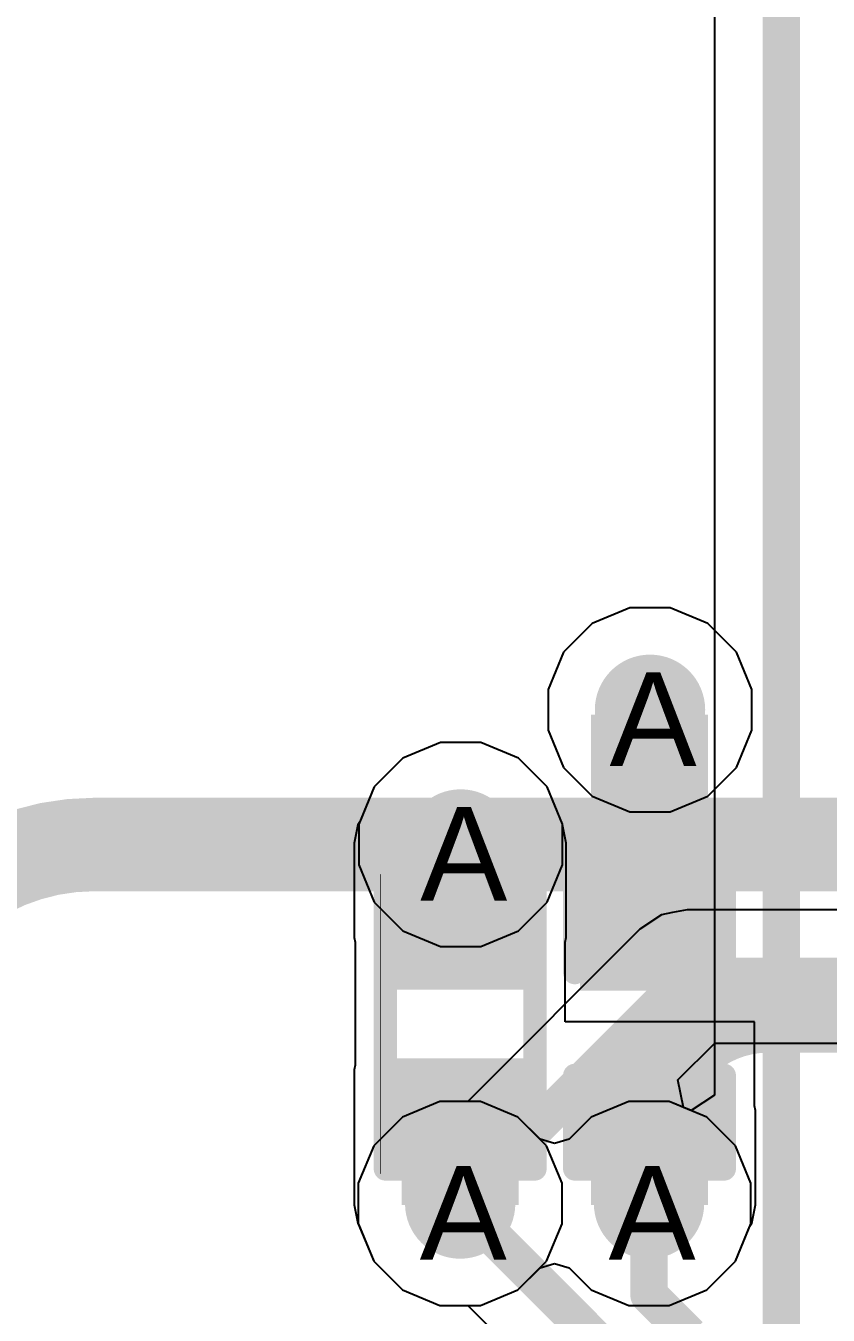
# Model space of a CAD drawing. Header units: inches. Extents: x 0 to 208, y 0 to 213.
# Drawn here: x 3.1397 to 3.3115, y 0.8495 to 1.1254 of the extents above; entities that cross this region are included whole.
import ezdxf

# ---------------------------------------------------------------- set-up
doc = ezdxf.new("R2010")
doc.units = ezdxf.units.IN
doc.header["$MEASUREMENT"] = 0
for name, color, linetype in [('Bottom Layer', 5, 'Continuous'), ('Bottom Overlay', 54, 'Continuous'), ('Bottom Paste', 16, 'Continuous'), ('Bottom Solder', 6, 'Continuous'), ('Drill Drawing', 1, 'Continuous'), ('L2_GND1', 16, 'Continuous'), ('L3_SIG1', 76, 'Continuous'), ('L4_PWR', 90, 'Continuous'), ('L5_GND2', 156, 'Continuous'), ('L6_SIG2', 130, 'Continuous'), ('L7_GND3', 216, 'Continuous'), ('Top Layer', 1, 'Continuous'), ('Via Holes', 16, 'Continuous')]:
    doc.layers.add(name, color=color, linetype=linetype)
doc.styles.add('Arial', font='', dxfattribs={"height": 0.2})
doc.styles.get('Arial').set_extended_font_data('Arial')

# ---------------------------------------------------------------- blocks, each defined once
blk = doc.blocks.new('R___0402_B_373')
at = {"layer": 'Bottom Layer'}
for points in [[(-0.0095, 0.0125), (-0.0095, -0.0125), (-0.0275, -0.0125), (-0.0275, 0.0125)], [(0.0275, 0.0125), (0.0275, -0.0125), (0.0095, -0.0125), (0.0095, 0.0125)]]:
    blk.add_hatch(color=5, dxfattribs=at).paths.add_polyline_path(points)
at = {"layer": 'Bottom Paste'}
for points in [[(-0.0095, 0.0125), (-0.0095, -0.0125), (-0.0275, -0.0125), (-0.0275, 0.0125)], [(0.0275, 0.0125), (0.0275, -0.0125), (0.0095, -0.0125), (0.0095, 0.0125)]]:
    blk.add_hatch(color=16, dxfattribs=at).paths.add_polyline_path(points)
at = {"layer": 'Bottom Solder'}
for points in [[(-0.00733, 0.01466), (-0.00733, -0.01467), (-0.02966, -0.01467), (-0.02966, 0.01466)], [(0.02967, 0.01466), (0.02967, -0.01467), (0.00734, -0.01467), (0.00734, 0.01466)]]:
    blk.add_hatch(color=6, dxfattribs=at).paths.add_polyline_path(points)
at = {"layer": 'Bottom Overlay'}
for points in [[(-0.031, 0.016, 0.005, 0.005, 0), (-0.031, -0.016, 0.005, 0.005, 0)], [(-0.031, 0.016, 0.005, 0.005, 0), (0.031, 0.016, 0.005, 0.005, 0)], [(-0.032, 0.017, 0.000127, 0.000127, 0), (0.032, 0.017, 0.000127, 0.000127, 0)], [(0.031, 0.016, 0.005, 0.005, 0), (0.031, -0.016, 0.005, 0.005, 0)], [(-0.031, -0.016, 0.005, 0.005, 0), (0.031, -0.016, 0.005, 0.005, 0)]]:
    blk.add_lwpolyline(points, format="xyseb", dxfattribs=at)
for points in [[(-0.03225, 0.016, 0.0025, 0.0025, 1), (-0.02975, 0.016, 0.0025, 0.0025, 1)], [(-0.03225, 0.016, 0.0025, 0.0025, 1), (-0.02975, 0.016, 0.0025, 0.0025, 1)], [(-0.03203, 0.017, 0.0000635, 0.0000635, 1), (-0.03197, 0.017, 0.0000635, 0.0000635, 1)], [(0.02975, 0.016, 0.0025, 0.0025, 1), (0.03225, 0.016, 0.0025, 0.0025, 1)], [(0.02975, 0.016, 0.0025, 0.0025, 1), (0.03225, 0.016, 0.0025, 0.0025, 1)], [(0.03197, 0.017, 0.0000635, 0.0000635, 1), (0.03203, 0.017, 0.0000635, 0.0000635, 1)], [(-0.03225, -0.016, 0.0025, 0.0025, 1), (-0.02975, -0.016, 0.0025, 0.0025, 1)], [(-0.03225, -0.016, 0.0025, 0.0025, 1), (-0.02975, -0.016, 0.0025, 0.0025, 1)], [(0.02975, -0.016, 0.0025, 0.0025, 1), (0.03225, -0.016, 0.0025, 0.0025, 1)], [(0.02975, -0.016, 0.0025, 0.0025, 1), (0.03225, -0.016, 0.0025, 0.0025, 1)]]:
    blk.add_lwpolyline(points, format="xyseb", close=True, dxfattribs=at)
blk = doc.blocks.new('C___0402_B_386')
at = {"layer": 'Bottom Layer'}
for points in [[(-0.0095, 0.0125), (-0.0095, -0.0125), (-0.0275, -0.0125), (-0.0275, 0.0125)], [(0.0275, 0.0125), (0.0275, -0.0125), (0.0095, -0.0125), (0.0095, 0.0125)]]:
    blk.add_hatch(color=5, dxfattribs=at).paths.add_polyline_path(points)
at = {"layer": 'Bottom Paste'}
for points in [[(-0.0095, 0.0125), (-0.0095, -0.0125), (-0.0275, -0.0125), (-0.0275, 0.0125)], [(0.0275, 0.0125), (0.0275, -0.0125), (0.0095, -0.0125), (0.0095, 0.0125)]]:
    blk.add_hatch(color=16, dxfattribs=at).paths.add_polyline_path(points)
at = {"layer": 'Bottom Solder'}
for points in [[(-0.00714, 0.01486), (-0.00714, -0.01486), (-0.02986, -0.01486), (-0.02986, 0.01486)], [(0.02986, 0.01486), (0.02986, -0.01486), (0.00714, -0.01486), (0.00714, 0.01486)]]:
    blk.add_hatch(color=6, dxfattribs=at).paths.add_polyline_path(points)
at = {"layer": 'Bottom Overlay'}
for points in [[(-0.031, 0.016, 0.005, 0.005, 0), (-0.031, -0.016, 0.005, 0.005, 0)], [(-0.031, 0.016, 0.005, 0.005, 0), (-0.011, 0.016, 0.005, 0.005, 0)], [(0.011, 0.016, 0.005, 0.005, 0), (0.031, 0.016, 0.005, 0.005, 0)], [(0.031, 0.016, 0.005, 0.005, 0), (0.031, -0.016, 0.005, 0.005, 0)], [(-0.031, -0.016, 0.005, 0.005, 0), (-0.011, -0.016, 0.005, 0.005, 0)], [(0.011, -0.016, 0.005, 0.005, 0), (0.031, -0.016, 0.005, 0.005, 0)]]:
    blk.add_lwpolyline(points, format="xyseb", dxfattribs=at)
for points in [[(-0.03225, 0.016, 0.0025, 0.0025, 1), (-0.02975, 0.016, 0.0025, 0.0025, 1)], [(-0.03225, 0.016, 0.0025, 0.0025, 1), (-0.02975, 0.016, 0.0025, 0.0025, 1)], [(-0.01225, 0.016, 0.0025, 0.0025, 1), (-0.00975, 0.016, 0.0025, 0.0025, 1)], [(0.00975, 0.016, 0.0025, 0.0025, 1), (0.01225, 0.016, 0.0025, 0.0025, 1)], [(0.02975, 0.016, 0.0025, 0.0025, 1), (0.03225, 0.016, 0.0025, 0.0025, 1)], [(0.02975, 0.016, 0.0025, 0.0025, 1), (0.03225, 0.016, 0.0025, 0.0025, 1)], [(-0.03225, -0.016, 0.0025, 0.0025, 1), (-0.02975, -0.016, 0.0025, 0.0025, 1)], [(-0.03225, -0.016, 0.0025, 0.0025, 1), (-0.02975, -0.016, 0.0025, 0.0025, 1)], [(-0.01225, -0.016, 0.0025, 0.0025, 1), (-0.00975, -0.016, 0.0025, 0.0025, 1)], [(0.00975, -0.016, 0.0025, 0.0025, 1), (0.01225, -0.016, 0.0025, 0.0025, 1)], [(0.02975, -0.016, 0.0025, 0.0025, 1), (0.03225, -0.016, 0.0025, 0.0025, 1)], [(0.02975, -0.016, 0.0025, 0.0025, 1), (0.03225, -0.016, 0.0025, 0.0025, 1)]]:
    blk.add_lwpolyline(points, format="xyseb", close=True, dxfattribs=at)

msp = doc.modelspace()

# ---------------------------------------------------------------- hatches: boundary and pattern name
at = {"layer": 'Bottom Layer'}
h = msp.add_hatch(color=5, dxfattribs=at)
edge = h.paths.add_edge_path()
edge.add_arc((3.27336, 0.97904), 0.01181, 0, 360)
for points in [[(3.28575, 0.978), (3.26075, 0.978), (3.26075, 0.93033), (3.28575, 0.93033)], [(3.24522, 0.95053), (3.22022, 0.95053), (3.22022, 0.93033), (3.24522, 0.93033)], [(3.22022, 0.87313), (3.24522, 0.87313), (3.24522, 0.90203), (3.22022, 0.90203)], [(3.26075, 0.87313), (3.28575, 0.87313), (3.28575, 0.89333), (3.26075, 0.89333)]]:
    msp.add_hatch(color=5, dxfattribs=at).paths.add_polyline_path(points)
h = msp.add_hatch(color=5, dxfattribs=at)
edge = h.paths.add_edge_path()
edge.add_arc((3.23283, 0.95023), 0.01181, 0, 360)
h = msp.add_hatch(color=5, dxfattribs=at)
edge = h.paths.add_edge_path()
edge.add_arc((3.23272, 0.87343), 0.01181, 0, 360)
h = msp.add_hatch(color=5, dxfattribs=at)
edge = h.paths.add_edge_path()
edge.add_arc((3.27315, 0.87343), 0.01181, 0, 360)
at = {"layer": 'L2_GND1'}
h = msp.add_hatch(color=16, dxfattribs=at)
edge = h.paths.add_edge_path()
edge.add_arc((3.27336, 0.97904), 0.01181, 0, 360)
h = msp.add_hatch(color=16, dxfattribs=at)
edge = h.paths.add_edge_path()
edge.add_arc((3.23283, 0.95023), 0.01181, 0, 360)
h = msp.add_hatch(color=16, dxfattribs=at)
edge = h.paths.add_edge_path()
edge.add_arc((3.23272, 0.87343), 0.01181, 0, 360)
h = msp.add_hatch(color=16, dxfattribs=at)
edge = h.paths.add_edge_path()
edge.add_arc((3.27315, 0.87343), 0.01181, 0, 360)
at = {"layer": 'L3_SIG1'}
h = msp.add_hatch(color=76, dxfattribs=at)
edge = h.paths.add_edge_path()
edge.add_arc((3.27336, 0.97904), 0.01181, 0, 360)
h = msp.add_hatch(color=76, dxfattribs=at)
edge = h.paths.add_edge_path()
edge.add_arc((3.23283, 0.95023), 0.01181, 0, 360)
h = msp.add_hatch(color=76, dxfattribs=at)
edge = h.paths.add_edge_path()
edge.add_arc((3.23272, 0.87343), 0.01181, 0, 360)
h = msp.add_hatch(color=76, dxfattribs=at)
edge = h.paths.add_edge_path()
edge.add_arc((3.27315, 0.87343), 0.01181, 0, 360)
at = {"layer": 'L4_PWR'}
h = msp.add_hatch(color=90, dxfattribs=at)
edge = h.paths.add_edge_path()
edge.add_arc((3.27336, 0.97904), 0.01181, 0, 360)
h = msp.add_hatch(color=90, dxfattribs=at)
edge = h.paths.add_edge_path()
edge.add_arc((3.23283, 0.95023), 0.01181, 0, 360)
h = msp.add_hatch(color=90, dxfattribs=at)
edge = h.paths.add_edge_path()
edge.add_arc((3.23272, 0.87343), 0.01181, 0, 360)
h = msp.add_hatch(color=90, dxfattribs=at)
edge = h.paths.add_edge_path()
edge.add_arc((3.27315, 0.87343), 0.01181, 0, 360)
at = {"layer": 'L5_GND2'}
h = msp.add_hatch(color=156, dxfattribs=at)
edge = h.paths.add_edge_path()
edge.add_arc((3.27336, 0.97904), 0.01181, 0, 360)
h = msp.add_hatch(color=156, dxfattribs=at)
edge = h.paths.add_edge_path()
edge.add_arc((3.23283, 0.95023), 0.01181, 0, 360)
h = msp.add_hatch(color=156, dxfattribs=at)
edge = h.paths.add_edge_path()
edge.add_arc((3.23272, 0.87343), 0.01181, 0, 360)
h = msp.add_hatch(color=156, dxfattribs=at)
edge = h.paths.add_edge_path()
edge.add_arc((3.27315, 0.87343), 0.01181, 0, 360)
at = {"layer": 'L6_SIG2'}
h = msp.add_hatch(color=130, dxfattribs=at)
edge = h.paths.add_edge_path()
edge.add_arc((3.27336, 0.97904), 0.01181, 0, 360)
h = msp.add_hatch(color=130, dxfattribs=at)
edge = h.paths.add_edge_path()
edge.add_arc((3.23283, 0.95023), 0.01181, 0, 360)
h = msp.add_hatch(color=130, dxfattribs=at)
edge = h.paths.add_edge_path()
edge.add_arc((3.23272, 0.87343), 0.01181, 0, 360)
h = msp.add_hatch(color=130, dxfattribs=at)
edge = h.paths.add_edge_path()
edge.add_arc((3.27315, 0.87343), 0.01181, 0, 360)
at = {"layer": 'L7_GND3'}
h = msp.add_hatch(color=216, dxfattribs=at)
edge = h.paths.add_edge_path()
edge.add_arc((3.27336, 0.97904), 0.01181, 0, 360)
h = msp.add_hatch(color=216, dxfattribs=at)
edge = h.paths.add_edge_path()
edge.add_arc((3.23283, 0.95023), 0.01181, 0, 360)
h = msp.add_hatch(color=216, dxfattribs=at)
edge = h.paths.add_edge_path()
edge.add_arc((3.23272, 0.87343), 0.01181, 0, 360)
h = msp.add_hatch(color=216, dxfattribs=at)
edge = h.paths.add_edge_path()
edge.add_arc((3.27315, 0.87343), 0.01181, 0, 360)
at = {"layer": 'Top Layer'}
h = msp.add_hatch(color=1, dxfattribs=at)
edge = h.paths.add_edge_path()
edge.add_arc((3.27336, 0.97904), 0.01181, 0, 360)
h = msp.add_hatch(color=1, dxfattribs=at)
edge = h.paths.add_edge_path()
edge.add_arc((3.23283, 0.95023), 0.01181, 0, 360)
h = msp.add_hatch(color=1, dxfattribs=at)
edge = h.paths.add_edge_path()
edge.add_arc((3.23272, 0.87343), 0.01181, 0, 360)
h = msp.add_hatch(color=1, dxfattribs=at)
edge = h.paths.add_edge_path()
edge.add_arc((3.27315, 0.87343), 0.01181, 0, 360)
at = {"layer": 'Via Holes'}
h = msp.add_hatch(color=7, dxfattribs=at)
edge = h.paths.add_edge_path()
edge.add_arc((3.27336, 0.97904), 0.00591, 0, 360)
h = msp.add_hatch(color=7, dxfattribs=at)
edge = h.paths.add_edge_path()
edge.add_arc((3.23283, 0.95023), 0.00591, 0, 360)
h = msp.add_hatch(color=7, dxfattribs=at)
edge = h.paths.add_edge_path()
edge.add_arc((3.23272, 0.87343), 0.00591, 0, 360)
h = msp.add_hatch(color=7, dxfattribs=at)
edge = h.paths.add_edge_path()
edge.add_arc((3.27315, 0.87343), 0.00591, 0, 360)

# ---------------------------------------------------------------- linework, layer by layer
at = {"layer": 'Bottom Layer'}
for p, q in [((3.22849, 0.97204), (3.22047, 0.96872)), ((3.23717, 0.97204), (3.22849, 0.97204)), ((3.24518, 0.96872), (3.23717, 0.97204)), ((3.22047, 0.96872), (3.21434, 0.96259)), ((3.25132, 0.96259), (3.24518, 0.96872)), ((3.21434, 0.96259), (3.21122, 0.95506)), ((3.25464, 0.95457), (3.25132, 0.96259)), ((3.2108, 0.95443), (3.21003, 0.95053)), ((3.21122, 0.95506), (3.2108, 0.95443)), ((3.25464, 0.95444), (3.25464, 0.95457)), ((3.25464, 0.95443), (3.25464, 0.95444)), ((3.25542, 0.95053), (3.25464, 0.95443)), ((3.21003, 0.95053), (3.21003, 0.93033)), ((3.25542, 0.93033), (3.25542, 0.95053)), ((3.21003, 0.93033), (3.21022, 0.92935)), ((3.25522, 0.92935), (3.25542, 0.93033)), ((3.21022, 0.92935), (3.21022, 0.90302)), ((3.25522, 0.91233), (3.25522, 0.92935)), ((3.29575, 0.91233), (3.25522, 0.91233)), ((3.29575, 0.89432), (3.29575, 0.91233)), ((3.21022, 0.90302), (3.21003, 0.90203)), ((3.21003, 0.90203), (3.21003, 0.87313)), ((3.29595, 0.89333), (3.29575, 0.89432)), ((3.29595, 0.87313), (3.29595, 0.89333)), ((3.21003, 0.87313), (3.2108, 0.86923)), ((3.29517, 0.86923), (3.29595, 0.87313)), ((3.2108, 0.86923), (3.21094, 0.86903)), ((3.21094, 0.86903), (3.21423, 0.86108)), ((3.29476, 0.86862), (3.29517, 0.86923)), ((3.29164, 0.86108), (3.29476, 0.86862)), ((3.21423, 0.86108), (3.22037, 0.85494)), ((3.2855, 0.85494), (3.29164, 0.86108)), ((3.24508, 0.85494), (3.24982, 0.85969)), ((3.24982, 0.85969), (3.25294, 0.86058)), ((3.25294, 0.86058), (3.25605, 0.85969)), ((3.25605, 0.85969), (3.26079, 0.85494)), ((3.22037, 0.85494), (3.22839, 0.85162)), ((3.23706, 0.85162), (3.24508, 0.85494)), ((3.26079, 0.85494), (3.26881, 0.85162)), ((3.27749, 0.85162), (3.2855, 0.85494)), ((3.22839, 0.85162), (3.23706, 0.85162)), ((3.26881, 0.85162), (3.27749, 0.85162))]:
    msp.add_line(p, q, dxfattribs=at)
at = {"layer": 'L2_GND1'}
for p, q in [((3.22849, 0.97204), (3.22047, 0.96872)), ((3.23717, 0.97204), (3.22849, 0.97204)), ((3.24518, 0.96872), (3.23717, 0.97204)), ((3.22047, 0.96872), (3.21434, 0.96259)), ((3.25132, 0.96259), (3.24518, 0.96872)), ((3.21434, 0.96259), (3.21102, 0.95457)), ((3.25464, 0.95457), (3.25132, 0.96259)), ((3.21102, 0.95457), (3.21102, 0.94589)), ((3.25464, 0.94589), (3.25464, 0.95457)), ((3.21102, 0.94589), (3.21434, 0.93788)), ((3.25132, 0.93788), (3.25464, 0.94589)), ((3.21434, 0.93788), (3.22047, 0.93174)), ((3.24518, 0.93174), (3.25132, 0.93788)), ((3.22047, 0.93174), (3.22849, 0.92842)), ((3.23717, 0.92842), (3.24518, 0.93174)), ((3.22849, 0.92842), (3.23717, 0.92842)), ((3.22839, 0.89524), (3.22037, 0.89192)), ((3.23706, 0.89524), (3.22839, 0.89524)), ((3.24508, 0.89192), (3.23706, 0.89524)), ((3.26881, 0.89524), (3.26079, 0.89192)), ((3.27749, 0.89524), (3.26881, 0.89524)), ((3.2855, 0.89192), (3.27749, 0.89524)), ((3.22037, 0.89192), (3.21423, 0.88579)), ((3.24982, 0.88718), (3.24508, 0.89192)), ((3.26079, 0.89192), (3.25605, 0.88718)), ((3.29164, 0.88579), (3.2855, 0.89192)), ((3.21423, 0.88579), (3.21091, 0.87777)), ((3.25294, 0.88628), (3.24982, 0.88718)), ((3.25605, 0.88718), (3.25294, 0.88628)), ((3.29496, 0.87777), (3.29164, 0.88579)), ((3.21091, 0.87777), (3.21091, 0.86909)), ((3.29496, 0.86909), (3.29496, 0.87777)), ((3.21091, 0.86909), (3.21423, 0.86108)), ((3.29164, 0.86108), (3.29496, 0.86909)), ((3.21423, 0.86108), (3.22037, 0.85494)), ((3.2855, 0.85494), (3.29164, 0.86108)), ((3.24508, 0.85494), (3.24982, 0.85969)), ((3.24982, 0.85969), (3.25294, 0.86058)), ((3.25294, 0.86058), (3.25605, 0.85969)), ((3.25605, 0.85969), (3.26079, 0.85494)), ((3.22037, 0.85494), (3.22839, 0.85162)), ((3.23706, 0.85162), (3.24508, 0.85494)), ((3.26079, 0.85494), (3.26881, 0.85162)), ((3.27749, 0.85162), (3.2855, 0.85494)), ((3.22839, 0.85162), (3.23706, 0.85162)), ((3.26881, 0.85162), (3.27749, 0.85162))]:
    msp.add_line(p, q, dxfattribs=at)
at = {"layer": 'L3_SIG1'}
for p, q in [((3.22849, 0.97204), (3.22047, 0.96872)), ((3.23717, 0.97204), (3.22849, 0.97204)), ((3.24518, 0.96872), (3.23717, 0.97204)), ((3.22047, 0.96872), (3.21434, 0.96259)), ((3.25132, 0.96259), (3.24518, 0.96872)), ((3.21434, 0.96259), (3.21102, 0.95457)), ((3.25464, 0.95457), (3.25132, 0.96259)), ((3.21102, 0.95457), (3.21102, 0.94589)), ((3.25464, 0.94589), (3.25464, 0.95457)), ((3.21102, 0.94589), (3.21434, 0.93788)), ((3.25132, 0.93788), (3.25464, 0.94589)), ((3.21434, 0.93788), (3.22047, 0.93174)), ((3.24518, 0.93174), (3.25132, 0.93788)), ((3.27583, 0.93519), (3.2712, 0.93209)), ((3.27818, 0.93565), (3.27583, 0.93519)), ((3.27583, 0.93519), (3.27583, 0.93519)), ((3.28129, 0.93627), (3.27818, 0.93565)), ((3.32687, 0.93627), (3.28129, 0.93627)), ((3.28129, 0.93627), (3.28129, 0.93627)), ((3.22047, 0.93174), (3.22849, 0.92842)), ((3.2712, 0.93209), (3.23435, 0.89524)), ((3.23717, 0.92842), (3.24518, 0.93174)), ((3.2712, 0.93209), (3.2712, 0.93209)), ((3.22849, 0.92842), (3.23717, 0.92842)), ((3.27934, 0.89986), (3.2872, 0.90773)), ((3.2872, 0.90773), (3.35756, 0.90773)), ((3.28053, 0.89398), (3.27934, 0.89986)), ((3.22839, 0.89524), (3.22037, 0.89192)), ((3.23435, 0.89524), (3.22839, 0.89524)), ((3.2855, 0.89192), (3.28053, 0.89398)), ((3.22037, 0.89192), (3.21423, 0.88579)), ((3.29164, 0.88579), (3.2855, 0.89192)), ((3.21423, 0.88579), (3.21091, 0.87777)), ((3.29496, 0.87777), (3.29164, 0.88579)), ((3.21091, 0.87777), (3.21091, 0.86909)), ((3.29496, 0.86909), (3.29496, 0.87777)), ((3.21091, 0.86909), (3.21423, 0.86108)), ((3.29164, 0.86108), (3.29496, 0.86909)), ((3.21423, 0.86108), (3.22037, 0.85494)), ((3.2855, 0.85494), (3.29164, 0.86108)), ((3.24508, 0.85494), (3.24982, 0.85969)), ((3.24982, 0.85969), (3.25294, 0.86058)), ((3.25294, 0.86058), (3.25605, 0.85969)), ((3.25605, 0.85969), (3.26079, 0.85494)), ((3.22037, 0.85494), (3.22839, 0.85162)), ((3.23706, 0.85162), (3.24508, 0.85494)), ((3.26079, 0.85494), (3.26881, 0.85162)), ((3.27749, 0.85162), (3.2855, 0.85494)), ((3.22839, 0.85162), (3.23706, 0.85162)), ((3.26881, 0.85162), (3.27749, 0.85162))]:
    msp.add_line(p, q, dxfattribs=at)
for points in [[(3.23272, 0.87343, 0.008, 0.008, 0), (3.28129, 0.922, 0.008, 0.008, 0)], [(3.28129, 0.922, 0.008, 0.008, 0), (4.048, 0.922, 0.008, 0.008, 0)]]:
    msp.add_lwpolyline(points, format="xyseb", dxfattribs=at)
for points in [[(3.27929, 0.922, 0.004, 0.004, 1), (3.28329, 0.922, 0.004, 0.004, 1)], [(3.27929, 0.922, 0.004, 0.004, 1), (3.28329, 0.922, 0.004, 0.004, 1)], [(3.23072, 0.87343, 0.004, 0.004, 1), (3.23472, 0.87343, 0.004, 0.004, 1)]]:
    msp.add_lwpolyline(points, format="xyseb", close=True, dxfattribs=at)
at = {"layer": 'L4_PWR'}
for p, q in [((3.26902, 1.00085), (3.261, 0.99753)), ((3.2777, 1.00085), (3.26902, 1.00085)), ((3.28571, 0.99753), (3.2777, 1.00085)), ((3.261, 0.99753), (3.25487, 0.9914)), ((3.29185, 0.9914), (3.28571, 0.99753)), ((3.25487, 0.9914), (3.25155, 0.98338)), ((3.29517, 0.98338), (3.29185, 0.9914)), ((3.25155, 0.98338), (3.25155, 0.9747)), ((3.29517, 0.9747), (3.29517, 0.98338)), ((3.25155, 0.9747), (3.25487, 0.96669)), ((3.29185, 0.96669), (3.29517, 0.9747)), ((3.25487, 0.96669), (3.261, 0.96055)), ((3.28571, 0.96055), (3.29185, 0.96669)), ((3.261, 0.96055), (3.26902, 0.95723)), ((3.2777, 0.95723), (3.28571, 0.96055)), ((3.26902, 0.95723), (3.2777, 0.95723)), ((3.22839, 0.89524), (3.22037, 0.89192)), ((3.23706, 0.89524), (3.22839, 0.89524)), ((3.24508, 0.89192), (3.23706, 0.89524)), ((3.22037, 0.89192), (3.21423, 0.88579)), ((3.25121, 0.88579), (3.24508, 0.89192)), ((3.21423, 0.88579), (3.21091, 0.87777)), ((3.25453, 0.87777), (3.25121, 0.88579)), ((3.21091, 0.87777), (3.21091, 0.86909)), ((3.25453, 0.86909), (3.25453, 0.87777)), ((3.21091, 0.86909), (3.21423, 0.86108)), ((3.25121, 0.86108), (3.25453, 0.86909)), ((3.21423, 0.86108), (3.22037, 0.85494)), ((3.24508, 0.85494), (3.25121, 0.86108)), ((3.22037, 0.85494), (3.22839, 0.85162)), ((3.23706, 0.85162), (3.24508, 0.85494)), ((3.22839, 0.85162), (3.23706, 0.85162))]:
    msp.add_line(p, q, dxfattribs=at)
for points in [[(3.12, 0.936, 0.02, 0.02, -0.198912), (3.15436, 0.95023, 0.02, 0.02, 0)], [(3.15436, 0.95023, 0.02, 0.02, 0), (3.23283, 0.95023, 0.02, 0.02, 0)], [(3.23283, 0.95023, 0.02, 0.02, 0), (3.35011, 0.95023, 0.02, 0.02, 0)], [(3.27941, 0.90772, 0.02, 0.02, -0.19891), (3.29873, 0.91572, 0.02, 0.02, 0)], [(3.29873, 0.91572, 0.02, 0.02, 0), (3.36344, 0.91572, 0.02, 0.02, 0)], [(3.27295, 0.89212, 0.02, 0.02, -0.198912), (3.27941, 0.90772, 0.02, 0.02, 0)], [(3.27295, 0.87483, 0.02, 0.02, 0), (3.27295, 0.89212, 0.02, 0.02, 0)]]:
    msp.add_lwpolyline(points, format="xyseb", dxfattribs=at)
for points in [[(3.14936, 0.95023, 0.01, 0.01, 1), (3.15936, 0.95023, 0.01, 0.01, 1)], [(3.14936, 0.95023, 0.01, 0.01, 1), (3.15936, 0.95023, 0.01, 0.01, 1)], [(3.22783, 0.95023, 0.01, 0.01, 1), (3.23783, 0.95023, 0.01, 0.01, 1)], [(3.22783, 0.95023, 0.01, 0.01, 1), (3.23783, 0.95023, 0.01, 0.01, 1)], [(3.29373, 0.91572, 0.01, 0.01, 1), (3.30373, 0.91572, 0.01, 0.01, 1)], [(3.29373, 0.91572, 0.01, 0.01, 1), (3.30373, 0.91572, 0.01, 0.01, 1)], [(3.27441, 0.90772, 0.01, 0.01, 1), (3.28441, 0.90772, 0.01, 0.01, 1)], [(3.27441, 0.90772, 0.01, 0.01, 1), (3.28441, 0.90772, 0.01, 0.01, 1)], [(3.26795, 0.89212, 0.01, 0.01, 1), (3.27795, 0.89212, 0.01, 0.01, 1)], [(3.26795, 0.89212, 0.01, 0.01, 1), (3.27795, 0.89212, 0.01, 0.01, 1)], [(3.26795, 0.87483, 0.01, 0.01, 1), (3.27795, 0.87483, 0.01, 0.01, 1)]]:
    msp.add_lwpolyline(points, format="xyseb", close=True, dxfattribs=at)
at = {"layer": 'L5_GND2'}
for p, q in [((3.22849, 0.97204), (3.22047, 0.96872)), ((3.23717, 0.97204), (3.22849, 0.97204)), ((3.24518, 0.96872), (3.23717, 0.97204)), ((3.22047, 0.96872), (3.21434, 0.96259)), ((3.25132, 0.96259), (3.24518, 0.96872)), ((3.21434, 0.96259), (3.21102, 0.95457)), ((3.25464, 0.95457), (3.25132, 0.96259)), ((3.21102, 0.95457), (3.21102, 0.94589)), ((3.25464, 0.94589), (3.25464, 0.95457)), ((3.21102, 0.94589), (3.21434, 0.93788)), ((3.25132, 0.93788), (3.25464, 0.94589)), ((3.21434, 0.93788), (3.22047, 0.93174)), ((3.24518, 0.93174), (3.25132, 0.93788)), ((3.22047, 0.93174), (3.22849, 0.92842)), ((3.23717, 0.92842), (3.24518, 0.93174)), ((3.22849, 0.92842), (3.23717, 0.92842)), ((3.22839, 0.89524), (3.22037, 0.89192)), ((3.23706, 0.89524), (3.22839, 0.89524)), ((3.24508, 0.89192), (3.23706, 0.89524)), ((3.26881, 0.89524), (3.26079, 0.89192)), ((3.27749, 0.89524), (3.26881, 0.89524)), ((3.2855, 0.89192), (3.27749, 0.89524)), ((3.22037, 0.89192), (3.21423, 0.88579)), ((3.24982, 0.88718), (3.24508, 0.89192)), ((3.26079, 0.89192), (3.25605, 0.88718)), ((3.29164, 0.88579), (3.2855, 0.89192)), ((3.21423, 0.88579), (3.21091, 0.87777)), ((3.25294, 0.88628), (3.24982, 0.88718)), ((3.25605, 0.88718), (3.25294, 0.88628)), ((3.29496, 0.87777), (3.29164, 0.88579)), ((3.21091, 0.87777), (3.21091, 0.86909)), ((3.29496, 0.86909), (3.29496, 0.87777)), ((3.21091, 0.86909), (3.21423, 0.86108)), ((3.29164, 0.86108), (3.29496, 0.86909)), ((3.21423, 0.86108), (3.22037, 0.85494)), ((3.2855, 0.85494), (3.29164, 0.86108)), ((3.24508, 0.85494), (3.24982, 0.85969)), ((3.24982, 0.85969), (3.25294, 0.86058)), ((3.25294, 0.86058), (3.25605, 0.85969)), ((3.25605, 0.85969), (3.26079, 0.85494)), ((3.22037, 0.85494), (3.22839, 0.85162)), ((3.23706, 0.85162), (3.24508, 0.85494)), ((3.26079, 0.85494), (3.26881, 0.85162)), ((3.27749, 0.85162), (3.2855, 0.85494)), ((3.22839, 0.85162), (3.23706, 0.85162)), ((3.26881, 0.85162), (3.27749, 0.85162))]:
    msp.add_line(p, q, dxfattribs=at)
at = {"layer": 'L6_SIG2'}
for p, q in [((3.22849, 0.97204), (3.22047, 0.96872)), ((3.23717, 0.97204), (3.22849, 0.97204)), ((3.24518, 0.96872), (3.23717, 0.97204)), ((3.22047, 0.96872), (3.21434, 0.96259)), ((3.25132, 0.96259), (3.24518, 0.96872)), ((3.21434, 0.96259), (3.21102, 0.95457)), ((3.25464, 0.95457), (3.25132, 0.96259)), ((3.21102, 0.95457), (3.21102, 0.94589)), ((3.25464, 0.94589), (3.25464, 0.95457)), ((3.21102, 0.94589), (3.21434, 0.93788)), ((3.25132, 0.93788), (3.25464, 0.94589)), ((3.21434, 0.93788), (3.22047, 0.93174)), ((3.24518, 0.93174), (3.25132, 0.93788)), ((3.22047, 0.93174), (3.22849, 0.92842)), ((3.23717, 0.92842), (3.24518, 0.93174)), ((3.22849, 0.92842), (3.23717, 0.92842)), ((3.22839, 0.89524), (3.22037, 0.89192)), ((3.23706, 0.89524), (3.22839, 0.89524)), ((3.24508, 0.89192), (3.23706, 0.89524)), ((3.26881, 0.89524), (3.26079, 0.89192)), ((3.27749, 0.89524), (3.26881, 0.89524)), ((3.2855, 0.89192), (3.27749, 0.89524)), ((3.22037, 0.89192), (3.21423, 0.88579)), ((3.24982, 0.88718), (3.24508, 0.89192)), ((3.26079, 0.89192), (3.25605, 0.88718)), ((3.29164, 0.88579), (3.2855, 0.89192)), ((3.21423, 0.88579), (3.21091, 0.87777)), ((3.25294, 0.88628), (3.24982, 0.88718)), ((3.25605, 0.88718), (3.25294, 0.88628)), ((3.29496, 0.87777), (3.29164, 0.88579)), ((3.21091, 0.87777), (3.21091, 0.86909)), ((3.29496, 0.86909), (3.29496, 0.87777)), ((3.21091, 0.86909), (3.21423, 0.86108)), ((3.29164, 0.86108), (3.29496, 0.86909)), ((3.21423, 0.86108), (3.22037, 0.85494)), ((3.2855, 0.85494), (3.29164, 0.86108)), ((3.24508, 0.85494), (3.24982, 0.85969)), ((3.24982, 0.85969), (3.25294, 0.86058)), ((3.25294, 0.86058), (3.25605, 0.85969)), ((3.25605, 0.85969), (3.26079, 0.85494)), ((3.22037, 0.85494), (3.22839, 0.85162)), ((3.23706, 0.85162), (3.24508, 0.85494)), ((3.26079, 0.85494), (3.26881, 0.85162)), ((3.27749, 0.85162), (3.2855, 0.85494)), ((3.22839, 0.85162), (3.23706, 0.85162)), ((3.26881, 0.85162), (3.27749, 0.85162))]:
    msp.add_line(p, q, dxfattribs=at)
at = {"layer": 'L7_GND3'}
for p, q in [((3.22849, 0.97204), (3.22047, 0.96872)), ((3.23717, 0.97204), (3.22849, 0.97204)), ((3.24518, 0.96872), (3.23717, 0.97204)), ((3.22047, 0.96872), (3.21434, 0.96259)), ((3.25132, 0.96259), (3.24518, 0.96872)), ((3.21434, 0.96259), (3.21102, 0.95457)), ((3.25464, 0.95457), (3.25132, 0.96259)), ((3.21102, 0.95457), (3.21102, 0.94589)), ((3.25464, 0.94589), (3.25464, 0.95457)), ((3.21102, 0.94589), (3.21434, 0.93788)), ((3.25132, 0.93788), (3.25464, 0.94589)), ((3.21434, 0.93788), (3.22047, 0.93174)), ((3.24518, 0.93174), (3.25132, 0.93788)), ((3.22047, 0.93174), (3.22849, 0.92842)), ((3.23717, 0.92842), (3.24518, 0.93174)), ((3.22849, 0.92842), (3.23717, 0.92842)), ((3.22839, 0.89524), (3.22037, 0.89192)), ((3.23706, 0.89524), (3.22839, 0.89524)), ((3.24508, 0.89192), (3.23706, 0.89524)), ((3.26881, 0.89524), (3.26079, 0.89192)), ((3.27749, 0.89524), (3.26881, 0.89524)), ((3.2855, 0.89192), (3.27749, 0.89524)), ((3.22037, 0.89192), (3.21423, 0.88579)), ((3.24982, 0.88718), (3.24508, 0.89192)), ((3.26079, 0.89192), (3.25605, 0.88718)), ((3.29164, 0.88579), (3.2855, 0.89192)), ((3.21423, 0.88579), (3.21091, 0.87777)), ((3.25294, 0.88628), (3.24982, 0.88718)), ((3.25605, 0.88718), (3.25294, 0.88628)), ((3.29496, 0.87777), (3.29164, 0.88579)), ((3.21091, 0.87777), (3.21091, 0.86909)), ((3.29496, 0.86909), (3.29496, 0.87777)), ((3.21091, 0.86909), (3.21423, 0.86108)), ((3.29164, 0.86108), (3.29496, 0.86909)), ((3.21423, 0.86108), (3.22037, 0.85494)), ((3.2855, 0.85494), (3.29164, 0.86108)), ((3.24508, 0.85494), (3.24982, 0.85969)), ((3.24982, 0.85969), (3.25294, 0.86058)), ((3.25294, 0.86058), (3.25605, 0.85969)), ((3.25605, 0.85969), (3.26079, 0.85494)), ((3.22037, 0.85494), (3.22839, 0.85162)), ((3.23706, 0.85162), (3.24508, 0.85494)), ((3.26079, 0.85494), (3.26881, 0.85162)), ((3.27749, 0.85162), (3.2855, 0.85494)), ((3.22839, 0.85162), (3.23706, 0.85162)), ((3.26881, 0.85162), (3.27749, 0.85162))]:
    msp.add_line(p, q, dxfattribs=at)
at = {"layer": 'Top Layer'}
for p, q in [((3.28719, 1.96479), (3.28719, 0.89664)), ((3.22849, 0.97204), (3.22047, 0.96872)), ((3.23717, 0.97204), (3.22849, 0.97204)), ((3.24518, 0.96872), (3.23717, 0.97204)), ((3.22047, 0.96872), (3.21434, 0.96259)), ((3.25132, 0.96259), (3.24518, 0.96872)), ((3.21434, 0.96259), (3.21102, 0.95457)), ((3.25464, 0.95457), (3.25132, 0.96259)), ((3.21102, 0.95457), (3.21102, 0.94589)), ((3.25464, 0.94589), (3.25464, 0.95457)), ((3.21102, 0.94589), (3.21434, 0.93788)), ((3.25132, 0.93788), (3.25464, 0.94589)), ((3.21434, 0.93788), (3.22047, 0.93174)), ((3.24518, 0.93174), (3.25132, 0.93788)), ((3.22047, 0.93174), (3.22849, 0.92842)), ((3.23717, 0.92842), (3.24518, 0.93174)), ((3.22849, 0.92842), (3.23717, 0.92842)), ((3.28719, 0.89664), (3.28219, 0.8933)), ((3.22839, 0.89524), (3.22037, 0.89192)), ((3.23706, 0.89524), (3.22839, 0.89524)), ((3.24508, 0.89192), (3.23706, 0.89524)), ((3.26881, 0.89524), (3.26079, 0.89192)), ((3.27749, 0.89524), (3.26881, 0.89524)), ((3.28219, 0.8933), (3.27749, 0.89524)), ((3.22037, 0.89192), (3.21423, 0.88579)), ((3.24982, 0.88718), (3.24508, 0.89192)), ((3.26079, 0.89192), (3.25605, 0.88718)), ((3.21423, 0.88579), (3.21091, 0.87777)), ((3.25294, 0.88628), (3.24982, 0.88718)), ((3.25605, 0.88718), (3.25294, 0.88628)), ((3.21091, 0.87777), (3.21091, 0.86909)), ((3.21091, 0.86909), (3.21423, 0.86108)), ((3.21423, 0.86108), (3.22037, 0.85494)), ((3.22037, 0.85494), (3.22839, 0.85162)), ((3.22839, 0.85162), (3.23435, 0.85162)), ((3.23435, 0.85162), (3.24493, 0.84104))]:
    msp.add_line(p, q, dxfattribs=at)
for points in [[(3.30146, 0.80987, 0.008, 0.008, 0), (3.30146, 1.9707, 0.008, 0.008, 0)], [(3.23272, 0.87343, 0.008, 0.008, 0), (3.26209, 0.84406, 0.008, 0.008, 0)], [(3.27315, 0.85385, 0.008, 0.008, 0), (3.27315, 0.87343, 0.008, 0.008, 0)], [(3.27315, 0.85385, 0.008, 0.008, 0), (3.28178, 0.84522, 0.008, 0.008, 0)]]:
    msp.add_lwpolyline(points, format="xyseb", dxfattribs=at)
for points in [[(3.23072, 0.87343, 0.004, 0.004, 1), (3.23472, 0.87343, 0.004, 0.004, 1)], [(3.27115, 0.87343, 0.004, 0.004, 1), (3.27515, 0.87343, 0.004, 0.004, 1)], [(3.27115, 0.85385, 0.004, 0.004, 1), (3.27515, 0.85385, 0.004, 0.004, 1)], [(3.27115, 0.85385, 0.004, 0.004, 1), (3.27515, 0.85385, 0.004, 0.004, 1)]]:
    msp.add_lwpolyline(points, format="xyseb", close=True, dxfattribs=at)

# ---------------------------------------------------------------- block references
at = {"rotation": 90}
for name, p in [('R___0402_B_373', (3.23272, 0.91183)), ('C___0402_B_386', (3.27325, 0.91183))]:
    msp.add_blockref(name, p, dxfattribs=at)

# ---------------------------------------------------------------- texts
at = {"layer": 'Drill Drawing', "style": 'Arial'}
for p in [(3.2647, 0.96705), (3.22417, 0.93824), (3.22406, 0.86144), (3.26449, 0.86144)]:
    msp.add_text('A', height=0.02, dxfattribs=at).set_placement(p)

doc.saveas('drawing.dxf')
